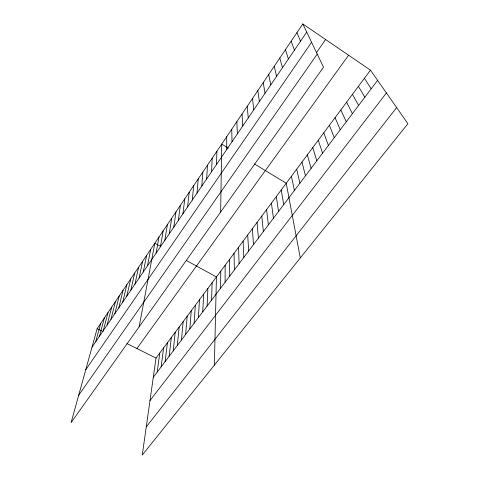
<?xml version="1.0" encoding="UTF-8"?>
<svg xmlns="http://www.w3.org/2000/svg" width="479" height="479" viewBox="0 0 479 479"><rect width="100%" height="100%" fill="white"/><g stroke="black" fill="none" stroke-linecap="round" stroke-linejoin="round"><path stroke-width="0.72" d="M225.112 282.197L225.154 265.246M220.55 288.238L220.771 271.132M220.657 212.011L221.711 144.107L228.387 148.155M214.376 365.106L216.43 276.958L186.343 260.48M216.502 164.513L216.921 151.202M211.556 300.147L212.131 282.724M207.126 306.009L207.874 288.442M211.544 171.781L212.185 158.226M202.737 311.817L203.659 294.1M198.396 317.571L199.486 299.71M206.641 178.978L207.491 165.177M194.097 323.265L195.348 305.267M201.797 186.091L202.851 172.051M189.834 328.905L191.247 310.769M185.618 334.486L187.187 316.218M197.001 193.127L198.258 178.859M181.439 340.018L183.164 321.619M177.302 345.497L179.176 326.971M192.253 200.09L193.714 185.589M173.206 350.921L175.224 332.276M187.564 206.976L189.211 192.259M169.147 356.292L171.314 337.527M182.918 213.79L184.762 198.857M165.123 361.621L167.434 342.736M161.142 366.89L163.59 347.898M178.326 220.532L180.349 205.383M157.196 372.117L159.782 353.011M370.471 70.15L156.01 358.076L142.269 455.05L407.904 123.708L370.471 70.15L302.812 23.95L97.135 328.678L71.096 422.616L323.499 67.198L302.812 23.95M173.781 227.196L175.991 211.85M169.285 233.8L171.668 218.25M164.836 240.326L167.393 224.585M160.429 246.793L163.159 230.86M156.07 253.187L158.968 237.069M139.132 326.816L154.819 243.218L160.495 246.326M147.49 265.785L150.705 249.308M143.263 271.982L146.64 255.337M139.078 278.125L142.604 261.306M134.94 284.203L138.617 267.216M130.839 290.214L134.665 273.078M126.779 296.172L130.749 278.874M122.762 302.069L126.869 284.622M118.78 307.907L123.031 290.31M114.84 313.691L119.223 295.944M110.942 319.415L115.457 301.531M107.08 325.085L111.727 307.063M103.254 330.696L108.026 312.542M99.464 336.258L104.362 317.972M95.71 341.766L100.728 323.349M91.992 347.221L306.722 32.117M85.753 369.746L311.578 42.278M316.326 52.81L325.606 39.512M78.676 395.265L317.242 54.109M136.898 348.532L348.604 55.217M153.286 377.29L377.59 80.328M149.987 400.588L386.409 92.95M146.257 426.909L396.642 107.595M97.135 328.678L103.093 331.654M126.929 343.557L156.01 358.076M254.427 163.95L286.232 183.241L300.291 257.942M364.405 78.293L371.177 88.813M358.406 86.352L364.848 97.195M352.472 94.309L358.591 105.482M346.61 102.183L352.406 113.667M340.814 109.966L346.299 121.756M335.078 117.666L340.264 129.749M296.956 32.626L300.543 41.182M329.408 125.276L334.294 137.647M291.172 41.2L294.441 50.133M323.804 132.803L328.396 145.454M318.26 140.245L322.565 153.172M285.448 49.672L288.418 58.977M312.775 147.61L316.805 160.806M307.35 154.891L311.105 168.345M279.796 58.049L282.466 67.707M301.986 162.094L305.476 175.805M274.21 66.324L276.587 76.335M296.681 169.219L299.902 183.176M291.43 176.266L294.399 190.468M268.689 74.508L270.779 84.861M263.228 82.598L265.043 93.279M281.245 189.935L283.724 204.599M276.311 196.57L278.55 211.443M257.834 90.591L259.373 101.596M271.419 203.132L273.437 218.22M266.581 209.622L268.372 224.92M252.499 98.494L253.768 109.817M261.791 216.053L263.366 231.555M247.224 106.314L248.236 117.942M257.055 222.418L258.409 238.117M252.361 228.722L253.505 244.607M242.003 114.038L242.763 125.971M247.709 234.961L248.649 251.038M243.11 241.135L243.847 257.397M236.848 121.684L237.356 133.904M238.554 247.254L239.087 263.69M231.746 129.24L232.016 141.742M234.045 253.313L234.381 269.922M229.579 259.307L229.722 276.09M226.705 136.713L226.735 149.496"/></g></svg>
